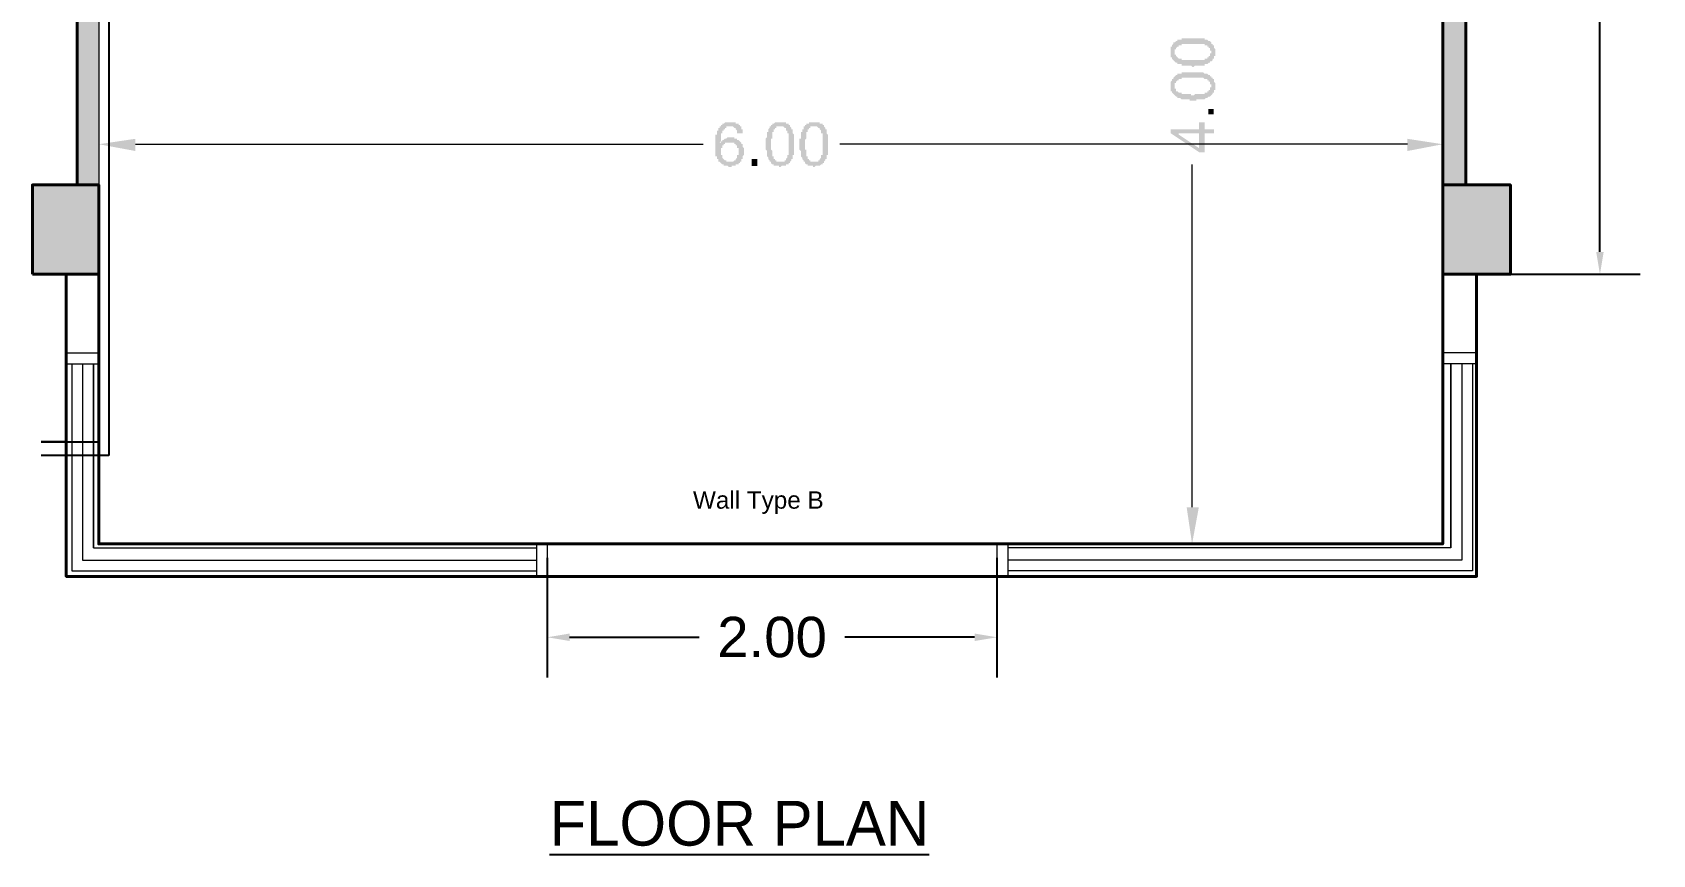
# Model space of a CAD drawing. Header units: inches. Extents: x -11 to 213, y -78 to 40.
# Drawn here: x 95.88 to 103.12, y 14.02 to 17.69 of the extents above; entities that cross this region are included whole.
import ezdxf

# ---------------------------------------------------------------- set-up
doc = ezdxf.new("R2010")
doc.units = ezdxf.units.IN
doc.header["$MEASUREMENT"] = 0
doc.layers.add('PDF_0', color=7, linetype='Continuous')
doc.styles.get("Standard").update_dxf_attribs({"font": 'arial.ttf'})
doc.dimstyles.get("Standard").update_dxf_attribs({"dimtxt": 0.18, "dimasz": 0.1, "dimexe": 0.18, "dimexo": 0.0625, "dimgap": 0.09, "dimtad": 0, "dimtih": 1, "dimtoh": 1, "dimdec": 4, "dimzin": 0, "dimdsep": 46, "dimtxsty": 'Standard', "dimcen": 0.09, "dimadec": 0, "dimazin": 0, "dimtfac": 1, "dimtdec": 4, "dimtofl": 0, "dimtmove": 0, "dimatfit": 3, "dimfxl": 1, "dimtolj": 1, "dimtzin": 0, "dimarcsym": 0})

# ---------------------------------------------------------------- blocks, each defined once
blk = doc.blocks.new('*D4')
at = {"color": 0, "lineweight": -2}
for p, q in [((98.1826, 15.3419), (98.1826, 14.8073)), ((100.1905, 15.3419), (100.1905, 14.8073)), ((98.2826, 14.9873), (98.8615, 14.9873)), ((100.0905, 14.9873), (99.5115, 14.9873))]:
    blk.add_line(p, q, dxfattribs=at)
at = {"color": 0}
for points in [[(98.2826, 15.004), (98.2826, 14.9706), (98.1826, 14.9873)], [(100.0905, 15.004), (100.0905, 14.9706), (100.1905, 14.9873)]]:
    blk.add_solid(points, dxfattribs=at)
at = {"layer": 'Defpoints', "color": 0}
for p in [(98.1826, 15.4044), (100.1905, 15.4044), (100.1905, 14.9873)]:
    blk.add_point(p, dxfattribs=at)
at = {"color": 0, "insert": (99.1865, 14.9873), "char_height": 0.18, "width": 0.119222, "attachment_point": 5}
blk.add_mtext('\\A1;2.00', dxfattribs=at)
blk = doc.blocks.new('*D10')
at = {"color": 0, "lineweight": -2}
for p, q in [((102.2427, 19.4081), (103.0622, 19.4081)), ((102.8822, 19.3081), (102.8822, 18.1899)), ((102.8822, 16.7079), (102.8822, 17.8261)), ((102.2427, 16.6079), (103.0622, 16.6079))]:
    blk.add_line(p, q, dxfattribs=at)
at = {"color": 0}
for points in [[(102.8656, 19.3081), (102.8989, 19.3081), (102.8822, 19.4081)], [(102.8656, 16.7079), (102.8989, 16.7079), (102.8822, 16.6079)]]:
    blk.add_solid(points, dxfattribs=at)
at = {"layer": 'Defpoints', "color": 0}
for p in [(102.1802, 19.4081), (102.1802, 16.6079), (102.8822, 16.6079)]:
    blk.add_point(p, dxfattribs=at)
at = {"color": 0, "insert": (102.8822, 18.008), "char_height": 0.18, "attachment_point": 5}
blk.add_mtext('\\A1;2.80', dxfattribs=at)

msp = doc.modelspace()

# ---------------------------------------------------------------- hatches: boundary and pattern name
h = msp.add_hatch()
h.set_pattern_fill('ANGLE', color=256, scale=0.1)
h.set_pattern_definition([(0, (0, 0), (0, 0.0275), [0.02, -0.0075]), (90, (0, 0), (-0.0275, 2e-18), [0.02, -0.0075])])
h.paths.add_polyline_path([(96.18074, 21.70625), (96.08398, 21.70625), (96.08398, 17.00705), (96.18074, 17.00705), (96.18074, 17.90818), (96.18074, 19.40806)])
h.paths.add_polyline_path([(102.28305, 21.70625), (102.18024, 21.70625), (102.18024, 19.50482), (99.27121, 19.50482), (99.27121, 19.40806), (102.18024, 19.40806), (102.18024, 17.00705), (102.28305, 17.00705)])
at = {"layer": 'PDF_0'}
h = msp.add_hatch(color=256, dxfattribs=at)
h.paths.add_polyline_path([(100.96595, 17.60038), (100.96595, 17.60038), (100.96595, 17.60642), (100.96595, 17.60642), (100.96595, 17.60642), (100.96595, 17.61247), (100.96595, 17.61247), (100.96595, 17.61852), (100.96595, 17.61852), (100.96595, 17.61852), (100.96595, 17.62457), (100.972, 17.62457), (100.972, 17.62457), (100.972, 17.62457), (100.972, 17.63061), (100.972, 17.63061), (100.972, 17.63061), (100.97804, 17.63666), (100.97804, 17.63666), (100.97804, 17.63666), (100.97804, 17.63666), (100.97804, 17.64271), (100.98409, 17.64271), (100.98409, 17.64271), (100.98409, 17.64271), (100.98409, 17.64271), (100.99014, 17.64876), (100.99014, 17.64876), (100.99014, 17.64876), (100.99619, 17.64876), (100.99619, 17.64876), (100.99619, 17.65481), (101.00223, 17.65481), (101.00223, 17.65481), (101.00223, 17.65481), (101.00828, 17.65481), (101.00828, 17.65481), (101.01433, 17.65481), (101.01433, 17.66085), (101.01433, 17.66085), (101.02038, 17.66085), (101.02038, 17.66085), (101.02643, 17.66085), (101.02643, 17.66085), (101.03247, 17.66085), (101.03247, 17.66085), (101.03852, 17.66085), (101.03852, 17.66085), (101.04457, 17.66085), (101.04457, 17.66085), (101.05062, 17.66085), (101.05667, 17.66085), (101.05667, 17.66085), (101.06271, 17.66085), (101.06271, 17.66085), (101.06271, 17.66085), (101.06876, 17.66085), (101.07481, 17.66085), (101.07481, 17.66085), (101.08086, 17.66085), (101.08086, 17.66085), (101.08691, 17.66085), (101.08691, 17.66085), (101.09295, 17.66085), (101.09295, 17.66085), (101.099, 17.66085), (101.099, 17.66085), (101.10505, 17.66085), (101.10505, 17.66085), (101.10505, 17.66085), (101.1111, 17.66085), (101.1111, 17.66085), (101.11714, 17.66085), (101.11714, 17.65481), (101.12319, 17.65481), (101.12319, 17.65481), (101.12319, 17.65481), (101.12924, 17.65481), (101.12924, 17.65481), (101.12924, 17.65481), (101.13529, 17.64876), (101.13529, 17.64876), (101.13529, 17.64876), (101.14134, 17.64876), (101.14134, 17.64876), (101.14134, 17.64876), (101.14738, 17.64271), (101.14738, 17.64271), (101.14738, 17.64271), (101.14738, 17.63666), (101.15343, 17.63666), (101.15343, 17.63666), (101.15343, 17.63061), (101.15343, 17.63061), (101.15948, 17.63061), (101.15948, 17.62457), (101.15948, 17.62457), (101.15948, 17.62457), (101.15948, 17.61852), (101.15948, 17.61852), (101.16553, 17.61247), (101.16553, 17.61247), (101.16553, 17.60642), (101.16553, 17.60642), (101.16553, 17.60642), (101.16553, 17.60038), (101.16553, 17.60038), (101.16553, 17.60038), (101.16553, 17.59433), (101.16553, 17.59433), (101.16553, 17.58828), (101.16553, 17.58828), (101.16553, 17.58828), (101.16553, 17.58223), (101.15948, 17.58223), (101.15948, 17.58223), (101.15948, 17.57618), (101.15948, 17.57618), (101.15948, 17.57618), (101.15948, 17.57618), (101.15948, 17.57014), (101.15948, 17.57014), (101.15343, 17.57014), (101.15343, 17.56409), (101.15343, 17.56409), (101.15343, 17.56409), (101.15343, 17.56409), (101.14738, 17.55804), (101.14738, 17.55804), (101.14738, 17.55804), (101.14738, 17.55804), (101.14134, 17.55804), (101.14134, 17.55199), (101.14134, 17.55199), (101.13529, 17.55199), (101.13529, 17.55199), (101.13529, 17.55199), (101.12924, 17.54594), (101.12924, 17.54594), (101.12924, 17.54594), (101.12319, 17.54594), (101.12319, 17.54594), (101.12319, 17.54594), (101.11714, 17.54594), (101.11714, 17.5399), (101.1111, 17.5399), (101.1111, 17.5399), (101.10505, 17.5399), (101.10505, 17.5399), (101.099, 17.5399), (101.099, 17.5399), (101.09295, 17.5399), (101.09295, 17.5399), (101.08691, 17.5399), (101.08691, 17.5399), (101.08086, 17.5399), (101.08086, 17.5399), (101.07481, 17.5399), (101.07481, 17.5399), (101.06876, 17.53385), (101.06271, 17.53385), (101.06271, 17.53385), (101.06271, 17.53385), (101.05667, 17.5399), (101.05667, 17.5399), (101.05062, 17.5399), (101.05062, 17.5399), (101.04457, 17.5399), (101.04457, 17.5399), (101.03852, 17.5399), (101.03852, 17.5399), (101.03247, 17.5399), (101.03247, 17.5399), (101.02643, 17.5399), (101.02643, 17.5399), (101.02038, 17.5399), (101.02038, 17.5399), (101.01433, 17.5399), (101.01433, 17.5399), (101.01433, 17.54594), (101.00828, 17.54594), (101.00828, 17.54594), (101.00828, 17.54594), (101.00223, 17.54594), (101.00223, 17.54594), (100.99619, 17.54594), (100.99619, 17.55199), (100.99619, 17.55199), (100.99619, 17.55199), (100.99014, 17.55199), (100.99014, 17.55199), (100.99014, 17.55199), (100.98409, 17.55804), (100.98409, 17.55804), (100.98409, 17.55804), (100.97804, 17.56409), (100.97804, 17.56409), (100.97804, 17.56409), (100.972, 17.57014), (100.972, 17.57014), (100.972, 17.57014), (100.972, 17.57618), (100.972, 17.57618), (100.96595, 17.57618), (100.96595, 17.58223), (100.96595, 17.58223), (100.96595, 17.58828), (100.96595, 17.58828), (100.96595, 17.59433), (100.96595, 17.59433), (100.96595, 17.59433), (100.96595, 17.60038), (100.96595, 17.60038)], flags=0)
h.paths.add_polyline_path([(101.14738, 17.60038), (101.14738, 17.60038), (101.14738, 17.60642), (101.14134, 17.60642), (101.14134, 17.61247), (101.14134, 17.61247), (101.14134, 17.61247), (101.14134, 17.61852), (101.14134, 17.61852), (101.13529, 17.61852), (101.13529, 17.62457), (101.13529, 17.62457), (101.12924, 17.62457), (101.12924, 17.63061), (101.12924, 17.63061), (101.12319, 17.63061), (101.12319, 17.63061), (101.12319, 17.63061), (101.12319, 17.63061), (101.11714, 17.63061), (101.11714, 17.63061), (101.11714, 17.63666), (101.1111, 17.63666), (101.1111, 17.63666), (101.10505, 17.63666), (101.10505, 17.63666), (101.10505, 17.63666), (101.099, 17.63666), (101.099, 17.63666), (101.09295, 17.63666), (101.09295, 17.63666), (101.08691, 17.63666), (101.08691, 17.63666), (101.08086, 17.63666), (101.08086, 17.63666), (101.07481, 17.63666), (101.07481, 17.63666), (101.06876, 17.63666), (101.06271, 17.63666), (101.06271, 17.63666), (101.05667, 17.63666), (101.05667, 17.63666), (101.05062, 17.63666), (101.05062, 17.63666), (101.04457, 17.63666), (101.04457, 17.63666), (101.03852, 17.63666), (101.03852, 17.63666), (101.03247, 17.63666), (101.03247, 17.63666), (101.03247, 17.63666), (101.02643, 17.63666), (101.02643, 17.63666), (101.02038, 17.63666), (101.02038, 17.63666), (101.02038, 17.63666), (101.02038, 17.63666), (101.01433, 17.63666), (101.01433, 17.63061), (101.00828, 17.63061), (101.00828, 17.63061), (101.00223, 17.63061), (101.00223, 17.63061), (101.00223, 17.62457), (100.99619, 17.62457), (100.99619, 17.62457), (100.99619, 17.62457), (100.99619, 17.62457), (100.99014, 17.61852), (100.99014, 17.61852), (100.99014, 17.61852), (100.99014, 17.61247), (100.98409, 17.61247), (100.98409, 17.60642), (100.98409, 17.60642), (100.98409, 17.60038), (100.98409, 17.60038), (100.98409, 17.59433), (100.98409, 17.59433), (100.98409, 17.59433), (100.98409, 17.58828), (100.99014, 17.58828), (100.99014, 17.58828), (100.99014, 17.58223), (100.99014, 17.58223), (100.99014, 17.58223), (100.99619, 17.57618), (100.99619, 17.57618), (100.99619, 17.57618), (101.00223, 17.57014), (101.00223, 17.57014), (101.00223, 17.57014), (101.00828, 17.57014), (101.00828, 17.57014), (101.00828, 17.57014), (101.01433, 17.57014), (101.01433, 17.57014), (101.01433, 17.56409), (101.02038, 17.56409), (101.02038, 17.56409), (101.02038, 17.56409), (101.02643, 17.56409), (101.02643, 17.56409), (101.03247, 17.56409), (101.03247, 17.56409), (101.03852, 17.56409), (101.03852, 17.56409), (101.04457, 17.56409), (101.04457, 17.56409), (101.05062, 17.56409), (101.05062, 17.56409), (101.05667, 17.56409), (101.05667, 17.56409), (101.06271, 17.56409), (101.06271, 17.56409), (101.06876, 17.56409), (101.06876, 17.56409), (101.07481, 17.56409), (101.08086, 17.56409), (101.08086, 17.56409), (101.08691, 17.56409), (101.08691, 17.56409), (101.08691, 17.56409), (101.09295, 17.56409), (101.09295, 17.56409), (101.099, 17.56409), (101.099, 17.56409), (101.10505, 17.56409), (101.10505, 17.56409), (101.10505, 17.56409), (101.1111, 17.56409), (101.1111, 17.56409), (101.1111, 17.56409), (101.11714, 17.56409), (101.11714, 17.57014), (101.11714, 17.57014), (101.12319, 17.57014), (101.12319, 17.57014), (101.12924, 17.57014), (101.12924, 17.57618), (101.12924, 17.57618), (101.13529, 17.57618), (101.13529, 17.57618), (101.13529, 17.57618), (101.13529, 17.58223), (101.14134, 17.58223), (101.14134, 17.58223), (101.14134, 17.58828), (101.14134, 17.58828), (101.14134, 17.59433), (101.14738, 17.59433), (101.14738, 17.60038), (101.14738, 17.60038)], flags=0)
h = msp.add_hatch(color=256, dxfattribs=at)
h.paths.add_polyline_path([(100.96595, 17.44917), (100.96595, 17.44917), (100.96595, 17.45522), (100.96595, 17.45522), (100.96595, 17.45522), (100.96595, 17.46127), (100.96595, 17.46127), (100.96595, 17.46127), (100.96595, 17.46732), (100.96595, 17.46732), (100.96595, 17.46732), (100.972, 17.47336), (100.972, 17.47336), (100.972, 17.47336), (100.972, 17.47941), (100.972, 17.47941), (100.972, 17.47941), (100.97804, 17.47941), (100.97804, 17.48546), (100.97804, 17.48546), (100.97804, 17.48546), (100.97804, 17.48546), (100.98409, 17.49151), (100.98409, 17.49151), (100.98409, 17.49151), (100.98409, 17.49151), (100.99014, 17.49756), (100.99014, 17.49756), (100.99014, 17.49756), (100.99619, 17.49756), (100.99619, 17.49756), (100.99619, 17.5036), (101.00223, 17.5036), (101.00223, 17.5036), (101.00223, 17.5036), (101.00828, 17.5036), (101.00828, 17.5036), (101.01433, 17.5036), (101.01433, 17.50965), (101.01433, 17.50965), (101.02038, 17.50965), (101.02038, 17.50965), (101.02643, 17.50965), (101.02643, 17.50965), (101.03247, 17.50965), (101.03247, 17.50965), (101.03852, 17.50965), (101.03852, 17.50965), (101.04457, 17.50965), (101.04457, 17.50965), (101.05062, 17.50965), (101.05667, 17.50965), (101.05667, 17.50965), (101.06271, 17.50965), (101.06271, 17.50965), (101.06271, 17.50965), (101.06876, 17.50965), (101.07481, 17.50965), (101.07481, 17.50965), (101.08086, 17.50965), (101.08086, 17.50965), (101.08691, 17.50965), (101.08691, 17.50965), (101.09295, 17.50965), (101.09295, 17.50965), (101.099, 17.50965), (101.099, 17.50965), (101.10505, 17.50965), (101.10505, 17.50965), (101.10505, 17.50965), (101.1111, 17.50965), (101.1111, 17.50965), (101.11714, 17.5036), (101.11714, 17.5036), (101.12319, 17.5036), (101.12319, 17.5036), (101.12319, 17.5036), (101.12924, 17.5036), (101.12924, 17.5036), (101.12924, 17.5036), (101.13529, 17.49756), (101.13529, 17.49756), (101.13529, 17.49756), (101.14134, 17.49756), (101.14134, 17.49756), (101.14134, 17.49151), (101.14738, 17.49151), (101.14738, 17.49151), (101.14738, 17.49151), (101.14738, 17.48546), (101.15343, 17.48546), (101.15343, 17.48546), (101.15343, 17.47941), (101.15343, 17.47941), (101.15948, 17.47941), (101.15948, 17.47336), (101.15948, 17.47336), (101.15948, 17.47336), (101.15948, 17.46732), (101.15948, 17.46732), (101.16553, 17.46127), (101.16553, 17.46127), (101.16553, 17.45522), (101.16553, 17.45522), (101.16553, 17.44917), (101.16553, 17.44917), (101.16553, 17.44917), (101.16553, 17.44917), (101.16553, 17.44312), (101.16553, 17.44312), (101.16553, 17.43708), (101.16553, 17.43708), (101.16553, 17.43708), (101.16553, 17.43103), (101.15948, 17.43103), (101.15948, 17.43103), (101.15948, 17.42498), (101.15948, 17.42498), (101.15948, 17.42498), (101.15948, 17.41893), (101.15948, 17.41893), (101.15948, 17.41893), (101.15343, 17.41893), (101.15343, 17.41289), (101.15343, 17.41289), (101.15343, 17.41289), (101.15343, 17.41289), (101.14738, 17.40684), (101.14738, 17.40684), (101.14738, 17.40684), (101.14738, 17.40684), (101.14134, 17.40079), (101.14134, 17.40079), (101.14134, 17.40079), (101.13529, 17.40079), (101.13529, 17.40079), (101.13529, 17.40079), (101.12924, 17.39474), (101.12924, 17.39474), (101.12924, 17.39474), (101.12319, 17.39474), (101.12319, 17.39474), (101.12319, 17.39474), (101.11714, 17.38869), (101.11714, 17.38869), (101.1111, 17.38869), (101.1111, 17.38869), (101.10505, 17.38869), (101.10505, 17.38869), (101.099, 17.38869), (101.099, 17.38869), (101.09295, 17.38869), (101.09295, 17.38869), (101.08691, 17.38869), (101.08691, 17.38869), (101.08086, 17.38869), (101.08086, 17.38265), (101.07481, 17.38265), (101.07481, 17.38265), (101.06876, 17.38265), (101.06271, 17.38265), (101.06271, 17.38265), (101.06271, 17.38265), (101.05667, 17.38265), (101.05667, 17.38265), (101.05062, 17.38265), (101.05062, 17.38869), (101.04457, 17.38869), (101.04457, 17.38869), (101.03852, 17.38869), (101.03852, 17.38869), (101.03247, 17.38869), (101.03247, 17.38869), (101.02643, 17.38869), (101.02643, 17.38869), (101.02038, 17.38869), (101.02038, 17.38869), (101.01433, 17.38869), (101.01433, 17.38869), (101.01433, 17.38869), (101.00828, 17.39474), (101.00828, 17.39474), (101.00828, 17.39474), (101.00223, 17.39474), (101.00223, 17.39474), (100.99619, 17.39474), (100.99619, 17.39474), (100.99619, 17.40079), (100.99619, 17.40079), (100.99014, 17.40079), (100.99014, 17.40079), (100.99014, 17.40079), (100.98409, 17.40684), (100.98409, 17.40684), (100.98409, 17.40684), (100.97804, 17.41289), (100.97804, 17.41289), (100.97804, 17.41289), (100.972, 17.41893), (100.972, 17.41893), (100.972, 17.41893), (100.972, 17.42498), (100.972, 17.42498), (100.96595, 17.42498), (100.96595, 17.43103), (100.96595, 17.43103), (100.96595, 17.43708), (100.96595, 17.43708), (100.96595, 17.43708), (100.96595, 17.44312), (100.96595, 17.44312), (100.96595, 17.44917), (100.96595, 17.44917)], flags=0)
h.paths.add_polyline_path([(101.14738, 17.44917), (101.14738, 17.44917), (101.14738, 17.45522), (101.14134, 17.45522), (101.14134, 17.46127), (101.14134, 17.46127), (101.14134, 17.46127), (101.14134, 17.46732), (101.14134, 17.46732), (101.13529, 17.46732), (101.13529, 17.47336), (101.13529, 17.47336), (101.12924, 17.47336), (101.12924, 17.47336), (101.12924, 17.47941), (101.12319, 17.47941), (101.12319, 17.47941), (101.12319, 17.47941), (101.12319, 17.47941), (101.11714, 17.47941), (101.11714, 17.47941), (101.11714, 17.47941), (101.1111, 17.48546), (101.1111, 17.48546), (101.10505, 17.48546), (101.10505, 17.48546), (101.10505, 17.48546), (101.099, 17.48546), (101.099, 17.48546), (101.09295, 17.48546), (101.09295, 17.48546), (101.08691, 17.48546), (101.08691, 17.48546), (101.08086, 17.48546), (101.08086, 17.48546), (101.07481, 17.48546), (101.07481, 17.48546), (101.06876, 17.48546), (101.06271, 17.48546), (101.06271, 17.48546), (101.05667, 17.48546), (101.05667, 17.48546), (101.05062, 17.48546), (101.05062, 17.48546), (101.04457, 17.48546), (101.04457, 17.48546), (101.03852, 17.48546), (101.03852, 17.48546), (101.03247, 17.48546), (101.03247, 17.48546), (101.03247, 17.48546), (101.02643, 17.48546), (101.02643, 17.48546), (101.02038, 17.48546), (101.02038, 17.48546), (101.02038, 17.48546), (101.02038, 17.48546), (101.01433, 17.48546), (101.01433, 17.47941), (101.00828, 17.47941), (101.00828, 17.47941), (101.00223, 17.47941), (101.00223, 17.47941), (101.00223, 17.47336), (100.99619, 17.47336), (100.99619, 17.47336), (100.99619, 17.47336), (100.99619, 17.47336), (100.99014, 17.46732), (100.99014, 17.46732), (100.99014, 17.46127), (100.99014, 17.46127), (100.98409, 17.46127), (100.98409, 17.45522), (100.98409, 17.45522), (100.98409, 17.44917), (100.98409, 17.44917), (100.98409, 17.44312), (100.98409, 17.44312), (100.98409, 17.44312), (100.98409, 17.43708), (100.99014, 17.43708), (100.99014, 17.43103), (100.99014, 17.43103), (100.99014, 17.43103), (100.99014, 17.42498), (100.99619, 17.42498), (100.99619, 17.42498), (100.99619, 17.42498), (101.00223, 17.41893), (101.00223, 17.41893), (101.00223, 17.41893), (101.00828, 17.41893), (101.00828, 17.41893), (101.00828, 17.41893), (101.01433, 17.41893), (101.01433, 17.41289), (101.01433, 17.41289), (101.02038, 17.41289), (101.02038, 17.41289), (101.02038, 17.41289), (101.02643, 17.41289), (101.02643, 17.41289), (101.03247, 17.41289), (101.03247, 17.41289), (101.03852, 17.41289), (101.03852, 17.41289), (101.04457, 17.41289), (101.04457, 17.41289), (101.05062, 17.41289), (101.05062, 17.41289), (101.05667, 17.41289), (101.05667, 17.40684), (101.06271, 17.40684), (101.06271, 17.40684), (101.06876, 17.40684), (101.06876, 17.40684), (101.07481, 17.41289), (101.08086, 17.41289), (101.08086, 17.41289), (101.08691, 17.41289), (101.08691, 17.41289), (101.08691, 17.41289), (101.09295, 17.41289), (101.09295, 17.41289), (101.099, 17.41289), (101.099, 17.41289), (101.10505, 17.41289), (101.10505, 17.41289), (101.10505, 17.41289), (101.1111, 17.41289), (101.1111, 17.41289), (101.1111, 17.41289), (101.11714, 17.41289), (101.11714, 17.41893), (101.11714, 17.41893), (101.12319, 17.41893), (101.12319, 17.41893), (101.12924, 17.41893), (101.12924, 17.41893), (101.12924, 17.42498), (101.13529, 17.42498), (101.13529, 17.42498), (101.13529, 17.42498), (101.13529, 17.43103), (101.14134, 17.43103), (101.14134, 17.43103), (101.14134, 17.43708), (101.14134, 17.43708), (101.14134, 17.44312), (101.14738, 17.44312), (101.14738, 17.44917), (101.14738, 17.44917)], flags=0)
h = msp.add_hatch(color=256, dxfattribs=at)
h.paths.add_polyline_path([(98.95797, 17.19515), (98.95797, 17.19515), (98.95797, 17.19515), (98.95797, 17.2012), (98.96402, 17.2012), (98.96402, 17.2012), (98.96402, 17.20725), (98.97007, 17.20725), (98.97007, 17.20725), (98.97007, 17.20725), (98.97611, 17.2133), (98.97611, 17.2133), (98.97611, 17.2133), (98.98216, 17.2133), (98.98216, 17.2133), (98.98821, 17.21934), (98.98821, 17.21934), (98.98821, 17.21934), (98.99426, 17.21934), (98.99426, 17.21934), (99.00031, 17.21934), (99.00031, 17.21934), (99.00031, 17.21934), (99.00635, 17.21934), (99.00635, 17.21934), (99.0124, 17.21934), (99.0124, 17.21934), (99.01845, 17.21934), (99.01845, 17.21934), (99.01845, 17.2133), (99.0245, 17.2133), (99.0245, 17.2133), (99.03055, 17.2133), (99.03055, 17.2133), (99.03055, 17.20725), (99.03659, 17.20725), (99.03659, 17.20725), (99.03659, 17.20725), (99.04264, 17.2012), (99.04264, 17.2012), (99.04264, 17.2012), (99.04264, 17.2012), (99.04869, 17.19515), (99.04869, 17.19515), (99.04869, 17.19515), (99.04869, 17.1891), (99.05474, 17.1891), (99.05474, 17.1891), (99.05474, 17.18306), (99.05474, 17.18306), (99.05474, 17.17701), (99.05474, 17.17701), (99.05474, 17.17701), (99.06078, 17.17096), (99.06078, 17.17096), (99.06078, 17.16491), (99.06078, 17.16491), (99.06078, 17.15887), (99.06078, 17.15887), (99.06078, 17.15887), (99.06078, 17.15282), (99.06078, 17.15282), (99.06078, 17.14677), (99.06078, 17.14677), (99.06078, 17.14072), (99.06078, 17.14072), (99.05474, 17.13467), (99.05474, 17.13467), (99.05474, 17.12863), (99.05474, 17.12863), (99.05474, 17.12863), (99.05474, 17.12258), (99.05474, 17.12258), (99.04869, 17.12258), (99.04869, 17.11653), (99.04869, 17.11653), (99.04869, 17.11048), (99.04264, 17.11048), (99.04264, 17.11048), (99.04264, 17.11048), (99.04264, 17.10443), (99.03659, 17.10443), (99.03659, 17.10443), (99.03659, 17.09839), (99.03659, 17.09839), (99.03055, 17.09839), (99.03055, 17.09839), (99.0245, 17.09839), (99.0245, 17.09234), (99.0245, 17.09234), (99.01845, 17.09234), (99.01845, 17.09234), (99.0124, 17.09234), (99.0124, 17.09234), (99.0124, 17.09234), (99.00635, 17.09234), (99.00635, 17.08629), (99.00031, 17.08629), (99.00031, 17.08629), (98.99426, 17.08629), (98.99426, 17.08629), (98.98821, 17.09234), (98.98821, 17.09234), (98.98821, 17.09234), (98.98216, 17.09234), (98.98216, 17.09234), (98.97611, 17.09234), (98.97611, 17.09234), (98.97007, 17.09234), (98.97007, 17.09234), (98.97007, 17.09839), (98.96402, 17.09839), (98.96402, 17.09839), (98.96402, 17.09839), (98.95797, 17.10443), (98.95797, 17.10443), (98.95797, 17.10443), (98.95192, 17.11048), (98.95192, 17.11048), (98.95192, 17.11048), (98.95192, 17.11048), (98.94587, 17.11048), (98.94587, 17.11653), (98.94587, 17.11653), (98.94587, 17.11653), (98.94587, 17.12258), (98.93983, 17.12258), (98.93983, 17.12258), (98.93983, 17.12863), (98.93983, 17.12863), (98.93983, 17.12863), (98.93983, 17.13467), (98.93983, 17.13467), (98.93378, 17.13467), (98.93378, 17.14072), (98.93378, 17.14072), (98.93378, 17.14677), (98.93378, 17.14677), (98.93378, 17.15282), (98.93378, 17.15282), (98.93378, 17.15887), (98.93378, 17.15887), (98.93378, 17.16491), (98.93378, 17.16491), (98.93378, 17.17096), (98.93378, 17.17096), (98.93378, 17.17701), (98.93378, 17.17701), (98.93378, 17.18306), (98.93378, 17.18306), (98.93378, 17.1891), (98.93378, 17.1891), (98.93378, 17.19515), (98.93378, 17.19515), (98.93378, 17.2012), (98.93378, 17.2012), (98.93378, 17.20725), (98.93378, 17.20725), (98.93378, 17.2133), (98.93378, 17.2133), (98.93378, 17.21934), (98.93378, 17.21934), (98.93378, 17.22539), (98.93378, 17.22539), (98.93378, 17.23144), (98.93378, 17.23144), (98.93983, 17.23144), (98.93983, 17.23749), (98.93983, 17.23749), (98.93983, 17.24354), (98.93983, 17.24354), (98.93983, 17.24354), (98.93983, 17.24958), (98.93983, 17.24958), (98.94587, 17.24958), (98.94587, 17.25563), (98.94587, 17.25563), (98.94587, 17.25563), (98.94587, 17.26168), (98.94587, 17.26168), (98.95192, 17.26168), (98.95192, 17.26168), (98.95192, 17.26773), (98.95192, 17.26773), (98.95797, 17.26773), (98.95797, 17.27377), (98.95797, 17.27377), (98.96402, 17.27377), (98.96402, 17.27982), (98.96402, 17.27982), (98.97007, 17.27982), (98.97007, 17.27982), (98.97007, 17.27982), (98.97611, 17.28587), (98.97611, 17.28587), (98.98216, 17.28587), (98.98216, 17.28587), (98.98216, 17.28587), (98.98821, 17.28587), (98.98821, 17.28587), (98.99426, 17.28587), (98.99426, 17.28587), (99.00031, 17.28587), (99.00031, 17.28587), (99.00031, 17.28587), (99.00635, 17.28587), (99.00635, 17.28587), (99.0124, 17.28587), (99.0124, 17.28587), (99.0124, 17.28587), (99.01845, 17.28587), (99.01845, 17.28587), (99.0245, 17.28587), (99.0245, 17.28587), (99.0245, 17.27982), (99.03055, 17.27982), (99.03055, 17.27982), (99.03659, 17.27982), (99.03659, 17.27982), (99.03659, 17.27377), (99.04264, 17.27377), (99.04264, 17.27377), (99.04264, 17.27377), (99.04264, 17.26773), (99.04869, 17.26773), (99.04869, 17.26773), (99.04869, 17.26168), (99.04869, 17.26168), (99.04869, 17.25563), (99.05474, 17.25563), (99.05474, 17.25563), (99.05474, 17.24958), (99.05474, 17.24958), (99.05474, 17.24354), (99.05474, 17.24354), (99.05474, 17.23749), (99.03055, 17.23749), (99.03055, 17.24354), (99.03055, 17.24354), (99.03055, 17.24354), (99.03055, 17.24958), (99.03055, 17.24958), (99.0245, 17.25563), (99.0245, 17.25563), (99.0245, 17.25563), (99.0245, 17.26168), (99.01845, 17.26168), (99.01845, 17.26168), (99.01845, 17.26168), (99.0124, 17.26773), (99.0124, 17.26773), (99.0124, 17.26773), (99.00635, 17.26773), (99.00635, 17.26773), (99.00635, 17.26773), (99.00031, 17.26773), (99.00031, 17.26773), (98.99426, 17.26773), (98.99426, 17.26773), (98.99426, 17.26773), (98.98821, 17.26773), (98.98821, 17.26773), (98.98216, 17.26773), (98.98216, 17.26168), (98.98216, 17.26168), (98.97611, 17.26168), (98.97611, 17.26168), (98.97611, 17.25563), (98.97007, 17.25563), (98.97007, 17.25563), (98.97007, 17.24958), (98.97007, 17.24958), (98.96402, 17.24958), (98.96402, 17.24958), (98.96402, 17.24354), (98.96402, 17.24354), (98.96402, 17.24354), (98.96402, 17.23749), (98.96402, 17.23749), (98.95797, 17.23749), (98.95797, 17.23144), (98.95797, 17.23144), (98.95797, 17.22539), (98.95797, 17.22539), (98.95797, 17.21934), (98.95797, 17.21934), (98.95797, 17.2133), (98.95797, 17.2133), (98.95797, 17.20725), (98.95797, 17.20725), (98.95797, 17.2012), (98.95797, 17.2012), (98.95192, 17.19515), (98.95192, 17.19515), (98.95192, 17.19515)], flags=0)
h.paths.add_polyline_path([(99.00031, 17.11048), (99.00031, 17.11048), (99.00635, 17.11048), (99.00635, 17.11048), (99.00635, 17.11048), (99.0124, 17.11048), (99.0124, 17.11048), (99.01845, 17.11653), (99.01845, 17.11653), (99.01845, 17.11653), (99.0245, 17.11653), (99.0245, 17.12258), (99.0245, 17.12258), (99.0245, 17.12258), (99.03055, 17.12863), (99.03055, 17.12863), (99.03055, 17.12863), (99.03055, 17.13467), (99.03055, 17.13467), (99.03055, 17.14072), (99.03659, 17.14072), (99.03659, 17.14072), (99.03659, 17.14677), (99.03659, 17.14677), (99.03659, 17.15282), (99.03659, 17.15282), (99.03659, 17.15887), (99.03659, 17.15887), (99.03659, 17.16491), (99.03659, 17.16491), (99.03659, 17.17096), (99.03055, 17.17096), (99.03055, 17.17096), (99.03055, 17.17701), (99.03055, 17.17701), (99.03055, 17.18306), (99.0245, 17.18306), (99.0245, 17.18306), (99.0245, 17.18306), (99.0245, 17.1891), (99.01845, 17.1891), (99.01845, 17.1891), (99.01845, 17.19515), (99.0124, 17.19515), (99.0124, 17.19515), (99.0124, 17.19515), (99.00635, 17.19515), (99.00635, 17.19515), (99.00031, 17.19515), (99.00031, 17.19515), (99.00031, 17.19515), (98.99426, 17.19515), (98.99426, 17.19515), (98.98821, 17.19515), (98.98821, 17.19515), (98.98216, 17.19515), (98.98216, 17.19515), (98.98216, 17.19515), (98.97611, 17.19515), (98.97611, 17.1891), (98.97007, 17.1891), (98.97007, 17.1891), (98.97007, 17.1891), (98.97007, 17.18306), (98.96402, 17.18306), (98.96402, 17.18306), (98.96402, 17.17701), (98.96402, 17.17701), (98.96402, 17.17096), (98.95797, 17.17096), (98.95797, 17.17096), (98.95797, 17.16491), (98.95797, 17.16491), (98.95797, 17.15887), (98.95797, 17.15887), (98.95797, 17.15282), (98.95797, 17.15282), (98.95797, 17.15282), (98.95797, 17.14677), (98.95797, 17.14677), (98.95797, 17.14072), (98.96402, 17.14072), (98.96402, 17.13467), (98.96402, 17.13467), (98.96402, 17.13467), (98.96402, 17.12863), (98.96402, 17.12863), (98.97007, 17.12258), (98.97007, 17.12258), (98.97007, 17.12258), (98.97007, 17.12258), (98.97611, 17.11653), (98.97611, 17.11653), (98.97611, 17.11653), (98.98216, 17.11653), (98.98216, 17.11048), (98.98216, 17.11048), (98.98821, 17.11048), (98.98821, 17.11048), (98.99426, 17.11048), (98.99426, 17.11048), (99.00031, 17.11048), (99.00031, 17.11048)], flags=0)
h = msp.add_hatch(color=256, dxfattribs=at)
h.paths.add_polyline_path([(99.22409, 17.28587), (99.22409, 17.28587), (99.23014, 17.28587), (99.23014, 17.28587), (99.23014, 17.28587), (99.23619, 17.28587), (99.23619, 17.28587), (99.23619, 17.28587), (99.24223, 17.28587), (99.24223, 17.28587), (99.24223, 17.28587), (99.24828, 17.28587), (99.24828, 17.28587), (99.24828, 17.27983), (99.24828, 17.27983), (99.25433, 17.27983), (99.25433, 17.27983), (99.25433, 17.27983), (99.26038, 17.27983), (99.26038, 17.27378), (99.26038, 17.27378), (99.26038, 17.27378), (99.26642, 17.27378), (99.26642, 17.26773), (99.26642, 17.26773), (99.26642, 17.26773), (99.26642, 17.26773), (99.27247, 17.26168), (99.27247, 17.26168), (99.27247, 17.26168), (99.27247, 17.25563), (99.27247, 17.25563), (99.27852, 17.25563), (99.27852, 17.24959), (99.27852, 17.24959), (99.27852, 17.24959), (99.27852, 17.24354), (99.27852, 17.24354), (99.27852, 17.23749), (99.27852, 17.23749), (99.28457, 17.23144), (99.28457, 17.23144), (99.28457, 17.23144), (99.28457, 17.22539), (99.28457, 17.22539), (99.28457, 17.21935), (99.28457, 17.21935), (99.28457, 17.2133), (99.28457, 17.20725), (99.28457, 17.20725), (99.28457, 17.2012), (99.28457, 17.2012), (99.28457, 17.19516), (99.28457, 17.19516), (99.28457, 17.18911), (99.28457, 17.18911), (99.28457, 17.18306), (99.28457, 17.18306), (99.28457, 17.17701), (99.28457, 17.17701), (99.28457, 17.17096), (99.28457, 17.17096), (99.28457, 17.16492), (99.28457, 17.16492), (99.28457, 17.15887), (99.28457, 17.15887), (99.28457, 17.15282), (99.28457, 17.15282), (99.28457, 17.14677), (99.28457, 17.14677), (99.28457, 17.14072), (99.27852, 17.14072), (99.27852, 17.14072), (99.27852, 17.13468), (99.27852, 17.13468), (99.27852, 17.12863), (99.27852, 17.12863), (99.27852, 17.12863), (99.27852, 17.12258), (99.27247, 17.12258), (99.27247, 17.12258), (99.27247, 17.11653), (99.27247, 17.11653), (99.27247, 17.11653), (99.27247, 17.11653), (99.26642, 17.11049), (99.26642, 17.11049), (99.26642, 17.10444), (99.26038, 17.10444), (99.26038, 17.10444), (99.26038, 17.10444), (99.26038, 17.09839), (99.25433, 17.09839), (99.25433, 17.09839), (99.24828, 17.09839), (99.24828, 17.09234), (99.24828, 17.09234), (99.24223, 17.09234), (99.24223, 17.09234), (99.24223, 17.09234), (99.23619, 17.09234), (99.23619, 17.09234), (99.23014, 17.09234), (99.23014, 17.09234), (99.22409, 17.08629), (99.22409, 17.08629), (99.22409, 17.08629), (99.21804, 17.08629), (99.21804, 17.08629), (99.21804, 17.09234), (99.21199, 17.09234), (99.21199, 17.09234), (99.21199, 17.09234), (99.20595, 17.09234), (99.20595, 17.09234), (99.20595, 17.09234), (99.1999, 17.09234), (99.1999, 17.09234), (99.1999, 17.09234), (99.19385, 17.09234), (99.19385, 17.09839), (99.19385, 17.09839), (99.1878, 17.09839), (99.1878, 17.09839), (99.1878, 17.09839), (99.1878, 17.09839), (99.18175, 17.10444), (99.18175, 17.10444), (99.18175, 17.10444), (99.18175, 17.10444), (99.18175, 17.11049), (99.17571, 17.11049), (99.17571, 17.11049), (99.17571, 17.11653), (99.17571, 17.11653), (99.17571, 17.11653), (99.16966, 17.12258), (99.16966, 17.12258), (99.16966, 17.12258), (99.16966, 17.12863), (99.16966, 17.12863), (99.16966, 17.12863), (99.16361, 17.13468), (99.16361, 17.13468), (99.16361, 17.14072), (99.16361, 17.14072), (99.16361, 17.14072), (99.16361, 17.14677), (99.16361, 17.14677), (99.16361, 17.15282), (99.16361, 17.15282), (99.16361, 17.15887), (99.16361, 17.15887), (99.15756, 17.16492), (99.15756, 17.16492), (99.15756, 17.17096), (99.15756, 17.17701), (99.15756, 17.17701), (99.15756, 17.18306), (99.15756, 17.18306), (99.15756, 17.18911), (99.15756, 17.18911), (99.15756, 17.18911), (99.15756, 17.19516), (99.15756, 17.2012), (99.15756, 17.2012), (99.15756, 17.20725), (99.15756, 17.20725), (99.15756, 17.2133), (99.15756, 17.2133), (99.16361, 17.21935), (99.16361, 17.21935), (99.16361, 17.22539), (99.16361, 17.22539), (99.16361, 17.23144), (99.16361, 17.23144), (99.16361, 17.23144), (99.16361, 17.23749), (99.16361, 17.23749), (99.16361, 17.24354), (99.16361, 17.24354), (99.16966, 17.24354), (99.16966, 17.24959), (99.16966, 17.24959), (99.16966, 17.24959), (99.16966, 17.25563), (99.16966, 17.25563), (99.16966, 17.25563), (99.17571, 17.26168), (99.17571, 17.26168), (99.17571, 17.26168), (99.17571, 17.26773), (99.18175, 17.26773), (99.18175, 17.26773), (99.18175, 17.27378), (99.18175, 17.27378), (99.1878, 17.27378), (99.1878, 17.27983), (99.1878, 17.27983), (99.19385, 17.27983), (99.19385, 17.27983), (99.19385, 17.27983), (99.1999, 17.28587), (99.1999, 17.28587), (99.20595, 17.28587), (99.20595, 17.28587), (99.20595, 17.28587), (99.21199, 17.28587), (99.21199, 17.28587), (99.21804, 17.28587), (99.21804, 17.28587), (99.22409, 17.28587), (99.22409, 17.28587)], flags=0)
h.paths.add_polyline_path([(99.22409, 17.11049), (99.22409, 17.11049), (99.23014, 17.11049), (99.23014, 17.11049), (99.23014, 17.11049), (99.23619, 17.11049), (99.23619, 17.11049), (99.24223, 17.11049), (99.24223, 17.11653), (99.24223, 17.11653), (99.24828, 17.11653), (99.24828, 17.12258), (99.24828, 17.12258), (99.24828, 17.12258), (99.25433, 17.12863), (99.25433, 17.12863), (99.25433, 17.12863), (99.25433, 17.12863), (99.25433, 17.13468), (99.25433, 17.13468), (99.25433, 17.13468), (99.25433, 17.14072), (99.25433, 17.14072), (99.26038, 17.14072), (99.26038, 17.14677), (99.26038, 17.14677), (99.26038, 17.15282), (99.26038, 17.15282), (99.26038, 17.15887), (99.26038, 17.15887), (99.26038, 17.16492), (99.26038, 17.16492), (99.26038, 17.17096), (99.26038, 17.17096), (99.26038, 17.17701), (99.26038, 17.17701), (99.26038, 17.18306), (99.26038, 17.18306), (99.26038, 17.18911), (99.26038, 17.18911), (99.26038, 17.19516), (99.26038, 17.2012), (99.26038, 17.2012), (99.26038, 17.20725), (99.26038, 17.20725), (99.26038, 17.2133), (99.26038, 17.2133), (99.26038, 17.2133), (99.26038, 17.21935), (99.26038, 17.21935), (99.26038, 17.22539), (99.26038, 17.22539), (99.26038, 17.23144), (99.26038, 17.23144), (99.26038, 17.23144), (99.26038, 17.23749), (99.26038, 17.23749), (99.25433, 17.23749), (99.25433, 17.24354), (99.25433, 17.24354), (99.25433, 17.24959), (99.25433, 17.24959), (99.24828, 17.24959), (99.24828, 17.25563), (99.24828, 17.25563), (99.24828, 17.25563), (99.24828, 17.26168), (99.24223, 17.26168), (99.24223, 17.26168), (99.24223, 17.26168), (99.23619, 17.26773), (99.23619, 17.26773), (99.23619, 17.26773), (99.23014, 17.26773), (99.23014, 17.26773), (99.22409, 17.26773), (99.22409, 17.26773), (99.21804, 17.26773), (99.21804, 17.26773), (99.21199, 17.26773), (99.21199, 17.26773), (99.21199, 17.26773), (99.20595, 17.26773), (99.20595, 17.26168), (99.20595, 17.26168), (99.1999, 17.26168), (99.1999, 17.26168), (99.1999, 17.25563), (99.19385, 17.25563), (99.19385, 17.24959), (99.19385, 17.24959), (99.19385, 17.24959), (99.19385, 17.24959), (99.19385, 17.24354), (99.19385, 17.24354), (99.1878, 17.24354), (99.1878, 17.23749), (99.1878, 17.23749), (99.1878, 17.23749), (99.1878, 17.23144), (99.1878, 17.23144), (99.1878, 17.23144), (99.1878, 17.22539), (99.1878, 17.22539), (99.1878, 17.21935), (99.1878, 17.21935), (99.1878, 17.2133), (99.18175, 17.2133), (99.18175, 17.20725), (99.18175, 17.20725), (99.18175, 17.2012), (99.18175, 17.2012), (99.18175, 17.19516), (99.18175, 17.18911), (99.18175, 17.18911), (99.18175, 17.18306), (99.18175, 17.18306), (99.18175, 17.17701), (99.18175, 17.17701), (99.18175, 17.17096), (99.18175, 17.17096), (99.18175, 17.16492), (99.18175, 17.16492), (99.1878, 17.15887), (99.1878, 17.15887), (99.1878, 17.15887), (99.1878, 17.15282), (99.1878, 17.15282), (99.1878, 17.14677), (99.1878, 17.14677), (99.1878, 17.14677), (99.1878, 17.14072), (99.1878, 17.14072), (99.1878, 17.14072), (99.1878, 17.13468), (99.19385, 17.13468), (99.19385, 17.12863), (99.19385, 17.12863), (99.19385, 17.12863), (99.19385, 17.12258), (99.1999, 17.12258), (99.1999, 17.12258), (99.1999, 17.11653), (99.1999, 17.11653), (99.20595, 17.11653), (99.20595, 17.11653), (99.20595, 17.11049), (99.21199, 17.11049), (99.21199, 17.11049), (99.21199, 17.11049), (99.21804, 17.11049), (99.21804, 17.11049), (99.22409, 17.11049)], flags=0)
h = msp.add_hatch(color=256, dxfattribs=at)
h.paths.add_polyline_path([(99.37529, 17.28587), (99.37529, 17.28587), (99.38134, 17.28587), (99.38134, 17.28587), (99.38134, 17.28587), (99.38739, 17.28587), (99.38739, 17.28587), (99.38739, 17.28587), (99.39344, 17.28587), (99.39344, 17.28587), (99.39344, 17.28587), (99.39948, 17.28587), (99.39948, 17.28587), (99.39948, 17.27983), (99.40553, 17.27983), (99.40553, 17.27983), (99.40553, 17.27983), (99.40553, 17.27983), (99.41158, 17.27983), (99.41158, 17.27378), (99.41158, 17.27378), (99.41158, 17.27378), (99.41763, 17.27378), (99.41763, 17.26773), (99.41763, 17.26773), (99.41763, 17.26773), (99.41763, 17.26773), (99.42368, 17.26168), (99.42368, 17.26168), (99.42368, 17.26168), (99.42368, 17.25563), (99.42368, 17.25563), (99.42972, 17.25563), (99.42972, 17.24959), (99.42972, 17.24959), (99.42972, 17.24959), (99.42972, 17.24354), (99.42972, 17.24354), (99.42972, 17.23749), (99.42972, 17.23749), (99.43577, 17.23144), (99.43577, 17.23144), (99.43577, 17.23144), (99.43577, 17.22539), (99.43577, 17.22539), (99.43577, 17.21935), (99.43577, 17.21935), (99.43577, 17.2133), (99.43577, 17.20725), (99.43577, 17.20725), (99.43577, 17.2012), (99.43577, 17.2012), (99.43577, 17.19516), (99.43577, 17.19516), (99.43577, 17.18911), (99.43577, 17.18911), (99.43577, 17.18306), (99.43577, 17.18306), (99.43577, 17.17701), (99.43577, 17.17701), (99.43577, 17.17096), (99.43577, 17.17096), (99.43577, 17.16492), (99.43577, 17.16492), (99.43577, 17.15887), (99.43577, 17.15887), (99.43577, 17.15282), (99.43577, 17.15282), (99.43577, 17.14677), (99.43577, 17.14677), (99.43577, 17.14072), (99.42972, 17.14072), (99.42972, 17.14072), (99.42972, 17.13468), (99.42972, 17.13468), (99.42972, 17.12863), (99.42972, 17.12863), (99.42972, 17.12863), (99.42972, 17.12258), (99.42368, 17.12258), (99.42368, 17.12258), (99.42368, 17.11653), (99.42368, 17.11653), (99.42368, 17.11653), (99.42368, 17.11653), (99.41763, 17.11049), (99.41763, 17.11049), (99.41763, 17.10444), (99.41763, 17.10444), (99.41158, 17.10444), (99.41158, 17.10444), (99.41158, 17.09839), (99.40553, 17.09839), (99.40553, 17.09839), (99.40553, 17.09839), (99.39948, 17.09234), (99.39948, 17.09234), (99.39344, 17.09234), (99.39344, 17.09234), (99.39344, 17.09234), (99.38739, 17.09234), (99.38739, 17.09234), (99.38134, 17.09234), (99.38134, 17.09234), (99.37529, 17.08629), (99.37529, 17.08629), (99.37529, 17.08629), (99.36924, 17.08629), (99.36924, 17.08629), (99.36924, 17.09234), (99.3632, 17.09234), (99.3632, 17.09234), (99.3632, 17.09234), (99.35715, 17.09234), (99.35715, 17.09234), (99.35715, 17.09234), (99.3511, 17.09234), (99.3511, 17.09234), (99.3511, 17.09234), (99.34505, 17.09234), (99.34505, 17.09839), (99.34505, 17.09839), (99.34505, 17.09839), (99.33901, 17.09839), (99.33901, 17.09839), (99.33901, 17.09839), (99.33296, 17.10444), (99.33296, 17.10444), (99.33296, 17.10444), (99.33296, 17.10444), (99.33296, 17.11049), (99.32691, 17.11049), (99.32691, 17.11049), (99.32691, 17.11653), (99.32691, 17.11653), (99.32691, 17.11653), (99.32086, 17.12258), (99.32086, 17.12258), (99.32086, 17.12258), (99.32086, 17.12863), (99.32086, 17.12863), (99.32086, 17.12863), (99.31481, 17.13468), (99.31481, 17.13468), (99.31481, 17.14072), (99.31481, 17.14072), (99.31481, 17.14072), (99.31481, 17.14677), (99.31481, 17.14677), (99.31481, 17.15282), (99.31481, 17.15282), (99.31481, 17.15887), (99.31481, 17.15887), (99.30877, 17.16492), (99.30877, 17.16492), (99.30877, 17.17096), (99.30877, 17.17701), (99.30877, 17.17701), (99.30877, 17.18306), (99.30877, 17.18306), (99.30877, 17.18911), (99.30877, 17.18911), (99.30877, 17.18911), (99.30877, 17.19516), (99.30877, 17.2012), (99.30877, 17.2012), (99.30877, 17.20725), (99.30877, 17.20725), (99.30877, 17.2133), (99.31481, 17.2133), (99.31481, 17.21935), (99.31481, 17.21935), (99.31481, 17.22539), (99.31481, 17.22539), (99.31481, 17.23144), (99.31481, 17.23144), (99.31481, 17.23144), (99.31481, 17.23749), (99.31481, 17.23749), (99.31481, 17.24354), (99.32086, 17.24354), (99.32086, 17.24354), (99.32086, 17.24959), (99.32086, 17.24959), (99.32086, 17.24959), (99.32086, 17.25563), (99.32086, 17.25563), (99.32691, 17.25563), (99.32691, 17.26168), (99.32691, 17.26168), (99.32691, 17.26168), (99.32691, 17.26773), (99.33296, 17.26773), (99.33296, 17.26773), (99.33296, 17.27378), (99.33296, 17.27378), (99.33901, 17.27378), (99.33901, 17.27983), (99.33901, 17.27983), (99.34505, 17.27983), (99.34505, 17.27983), (99.3511, 17.27983), (99.3511, 17.28587), (99.3511, 17.28587), (99.35715, 17.28587), (99.35715, 17.28587), (99.3632, 17.28587), (99.3632, 17.28587), (99.3632, 17.28587), (99.36924, 17.28587), (99.36924, 17.28587), (99.37529, 17.28587), (99.37529, 17.28587)], flags=0)
h.paths.add_polyline_path([(99.37529, 17.11049), (99.37529, 17.11049), (99.38134, 17.11049), (99.38134, 17.11049), (99.38134, 17.11049), (99.38739, 17.11049), (99.38739, 17.11049), (99.39344, 17.11049), (99.39344, 17.11653), (99.39344, 17.11653), (99.39948, 17.11653), (99.39948, 17.12258), (99.39948, 17.12258), (99.39948, 17.12258), (99.40553, 17.12863), (99.40553, 17.12863), (99.40553, 17.12863), (99.40553, 17.12863), (99.40553, 17.13468), (99.40553, 17.13468), (99.40553, 17.13468), (99.40553, 17.14072), (99.40553, 17.14072), (99.41158, 17.14072), (99.41158, 17.14677), (99.41158, 17.14677), (99.41158, 17.15282), (99.41158, 17.15282), (99.41158, 17.15887), (99.41158, 17.15887), (99.41158, 17.16492), (99.41158, 17.16492), (99.41158, 17.17096), (99.41158, 17.17096), (99.41158, 17.17701), (99.41158, 17.17701), (99.41158, 17.18306), (99.41158, 17.18306), (99.41158, 17.18911), (99.41158, 17.18911), (99.41158, 17.19516), (99.41158, 17.2012), (99.41158, 17.2012), (99.41158, 17.20725), (99.41158, 17.20725), (99.41158, 17.2133), (99.41158, 17.2133), (99.41158, 17.2133), (99.41158, 17.21935), (99.41158, 17.21935), (99.41158, 17.22539), (99.41158, 17.22539), (99.41158, 17.23144), (99.41158, 17.23144), (99.41158, 17.23144), (99.41158, 17.23749), (99.41158, 17.23749), (99.40553, 17.23749), (99.40553, 17.24354), (99.40553, 17.24354), (99.40553, 17.24959), (99.40553, 17.24959), (99.40553, 17.24959), (99.39948, 17.25563), (99.39948, 17.25563), (99.39948, 17.25563), (99.39948, 17.26168), (99.39344, 17.26168), (99.39344, 17.26168), (99.39344, 17.26168), (99.38739, 17.26773), (99.38739, 17.26773), (99.38739, 17.26773), (99.38134, 17.26773), (99.38134, 17.26773), (99.37529, 17.26773), (99.37529, 17.26773), (99.36924, 17.26773), (99.36924, 17.26773), (99.3632, 17.26773), (99.3632, 17.26773), (99.3632, 17.26773), (99.35715, 17.26773), (99.35715, 17.26168), (99.35715, 17.26168), (99.3511, 17.26168), (99.3511, 17.26168), (99.3511, 17.25563), (99.34505, 17.25563), (99.34505, 17.24959), (99.34505, 17.24959), (99.34505, 17.24959), (99.34505, 17.24959), (99.34505, 17.24354), (99.34505, 17.24354), (99.33901, 17.24354), (99.33901, 17.23749), (99.33901, 17.23749), (99.33901, 17.23749), (99.33901, 17.23144), (99.33901, 17.23144), (99.33901, 17.23144), (99.33901, 17.22539), (99.33901, 17.22539), (99.33901, 17.21935), (99.33901, 17.21935), (99.33901, 17.2133), (99.33901, 17.2133), (99.33296, 17.20725), (99.33296, 17.20725), (99.33296, 17.2012), (99.33296, 17.2012), (99.33296, 17.19516), (99.33296, 17.18911), (99.33296, 17.18911), (99.33296, 17.18306), (99.33296, 17.18306), (99.33296, 17.17701), (99.33296, 17.17701), (99.33296, 17.17096), (99.33296, 17.17096), (99.33296, 17.16492), (99.33901, 17.16492), (99.33901, 17.15887), (99.33901, 17.15887), (99.33901, 17.15887), (99.33901, 17.15282), (99.33901, 17.15282), (99.33901, 17.14677), (99.33901, 17.14677), (99.33901, 17.14677), (99.33901, 17.14072), (99.33901, 17.14072), (99.33901, 17.14072), (99.33901, 17.13468), (99.34505, 17.13468), (99.34505, 17.12863), (99.34505, 17.12863), (99.34505, 17.12863), (99.34505, 17.12258), (99.3511, 17.12258), (99.3511, 17.12258), (99.3511, 17.11653), (99.3511, 17.11653), (99.35715, 17.11653), (99.35715, 17.11653), (99.35715, 17.11049), (99.3632, 17.11049), (99.3632, 17.11049), (99.3632, 17.11049), (99.36924, 17.11049), (99.36924, 17.11049), (99.37529, 17.11049)], flags=0)
h = msp.add_hatch(color=256, dxfattribs=at)
h.paths.add_polyline_path([(101.11715, 17.28587), (101.11715, 17.25563), (101.15949, 17.25563), (101.15949, 17.23749), (101.11715, 17.23749), (101.11715, 17.15282), (101.09296, 17.15282), (100.96595, 17.23749), (100.96595, 17.25563), (101.09296, 17.25563), (101.09296, 17.28587)], flags=0)
h.paths.add_polyline_path([(101.09296, 17.23749), (101.00224, 17.23749), (101.00224, 17.23144), (101.09296, 17.17096)], flags=0)

# ---------------------------------------------------------------- linework, layer by layer
for p, q in [((96.22625, 20.41749), (96.22625, 15.79892)), ((96.0356, 15.85948), (95.92413, 15.85948)), ((95.92413, 15.85948), (96.18074, 15.85948)), ((96.0356, 15.79892), (96.0356, 15.85948)), ((96.22625, 15.79892), (95.92413, 15.79892))]:
    msp.add_line(p, q)
at = {"layer": 'PDF_0', "lineweight": 40}
for points in [[(96.08398, 21.70625), (96.08398, 17.00705)], [(102.28305, 21.70625), (102.28305, 17.00705)], [(102.48263, 16.60789), (102.18024, 16.60789), (102.18024, 19.40806), (99.24702, 19.40806)], [(96.18074, 16.60789), (96.18074, 15.40436), (102.18024, 15.40436), (102.18024, 16.60789), (102.18024, 17.00705), (102.48263, 17.00705), (102.48263, 16.60789), (102.18024, 16.60789)], [(96.0356, 16.60789), (96.0356, 15.25921), (102.33143, 15.25921), (102.33143, 16.60789)]]:
    msp.add_lwpolyline(points, dxfattribs=at)
at = {"layer": 'PDF_0', "lineweight": 5}
for points in [[(96.18074, 17.90818), (96.18074, 17.00705)], [(102.18024, 17.33968), (102.18024, 17.05543)], [(96.34404, 17.18849), (98.8781, 17.18849)], [(102.02299, 17.18849), (99.48893, 17.18849)], [(101.06138, 15.56766), (101.06138, 17.09777)], [(101.13395, 15.40436), (100.93437, 15.40436)]]:
    msp.add_lwpolyline(points, dxfattribs=at)
at = {"layer": 'PDF_0', "lineweight": 40}
msp.add_lwpolyline([(95.8844, 16.60789), (96.18074, 16.60789), (96.18074, 17.00705), (95.8844, 17.00705)], close=True, dxfattribs=at)
at = {"layer": 'PDF_0', "lineweight": 13}
for points in [[(96.0356, 16.25711), (96.18074, 16.25711)], [(96.0356, 16.20873), (96.18074, 16.20873)], [(96.05979, 16.20873), (96.05979, 15.28341), (98.13421, 15.28341)], [(96.10817, 16.20873), (96.10817, 15.33179), (98.13421, 15.33179)], [(96.15655, 15.38622), (96.15655, 16.20873), (96.15655, 15.38622)], [(102.26491, 16.20873), (102.26491, 15.33179), (100.23887, 15.33179)], [(102.31329, 16.20873), (102.31329, 15.28341), (100.23887, 15.28341)], [(102.33143, 16.25711), (102.18024, 16.25711)], [(102.33143, 16.20873), (102.18024, 16.20873)], [(102.21652, 15.38622), (102.21652, 16.20873), (102.21652, 15.38622)], [(96.15655, 15.38622), (98.13421, 15.38622)], [(98.13421, 15.40436), (98.13421, 15.25921)], [(98.18259, 15.40436), (98.18259, 15.25921)], [(100.19048, 15.40436), (100.19048, 15.25921)], [(100.23887, 15.40436), (100.23887, 15.25921)], [(102.21652, 15.38622), (100.23887, 15.38622)]]:
    msp.add_lwpolyline(points, dxfattribs=at)
at = {"layer": 'PDF_0', "lineweight": 5}
for points in [[(101.15814, 17.34573), (101.15814, 17.32154), (101.13395, 17.34573), (101.13395, 17.32154)], [(99.12001, 17.09172), (99.09582, 17.09172), (99.12001, 17.12196), (99.09582, 17.12196)]]:
    msp.add_solid(points, dxfattribs=at)
at = {"layer": 'PDF_0'}
for points in [[(96.34404, 17.21268), (96.34404, 17.15825), (96.18074, 17.18849)], [(102.02299, 17.21268), (102.02299, 17.15825), (102.18024, 17.18849)], [(101.03719, 15.56766), (101.09162, 15.56766), (101.06138, 15.40436)]]:
    msp.add_solid(points, dxfattribs=at)
at = {"layer": 'PDF_0', "color": 9, "true_color": 0x00007f}
for points in [[(96.18074, 17.00705), (95.8844, 17.00705), (96.18074, 16.60789)], [(95.8844, 17.00705), (96.18074, 16.60789), (95.8844, 16.60789)], [(102.48263, 17.00705), (102.18024, 17.00705), (102.48263, 16.60789)], [(102.18024, 17.00705), (102.48263, 16.60789), (102.18024, 16.60789)]]:
    msp.add_solid(points, dxfattribs=at)

# ---------------------------------------------------------------- texts
at = {"attachment_point": 1}
for s, width, gutter_width, heights, insert, char_height in [('Wall Type B', 0.680576, 0.38734, [0.08463], (98.83346, 15.63887), 0.0774676), ('{\\fCascadia Code Light|b0|i0|c0|p49;\\LFLOOR PLAN}', 4.0458323, 1, [0.03863], (98.19329, 14.25707), 0.2)]:
    msp.add_mtext_dynamic_manual_height_columns(s, width=width, gutter_width=gutter_width, heights=heights, dxfattribs=dict(at, insert=insert, char_height=char_height))

# ---------------------------------------------------------------- dimensions: what is measured, and where the dimension line sits
dim = msp.add_linear_dim(base=(102.88223, 16.60789), p1=(102.18024, 19.40806), p2=(102.18024, 16.60789), angle=90, text='2.80', dimstyle='Standard')
dim.commit()
dim.dimension.update_dxf_attribs({"geometry": '*D10', "text_midpoint": (102.88223, 18.00797)})
dim = msp.add_linear_dim(base=(100.19048, 14.98731), p1=(98.18259, 15.40436), p2=(100.19048, 15.40436), text='2.00', dimstyle='Standard')
dim.commit()
dim.dimension.update_dxf_attribs({"geometry": '*D4', "text_midpoint": (99.18654, 14.98731), "dimtype": 160})

doc.saveas('drawing.dxf')
